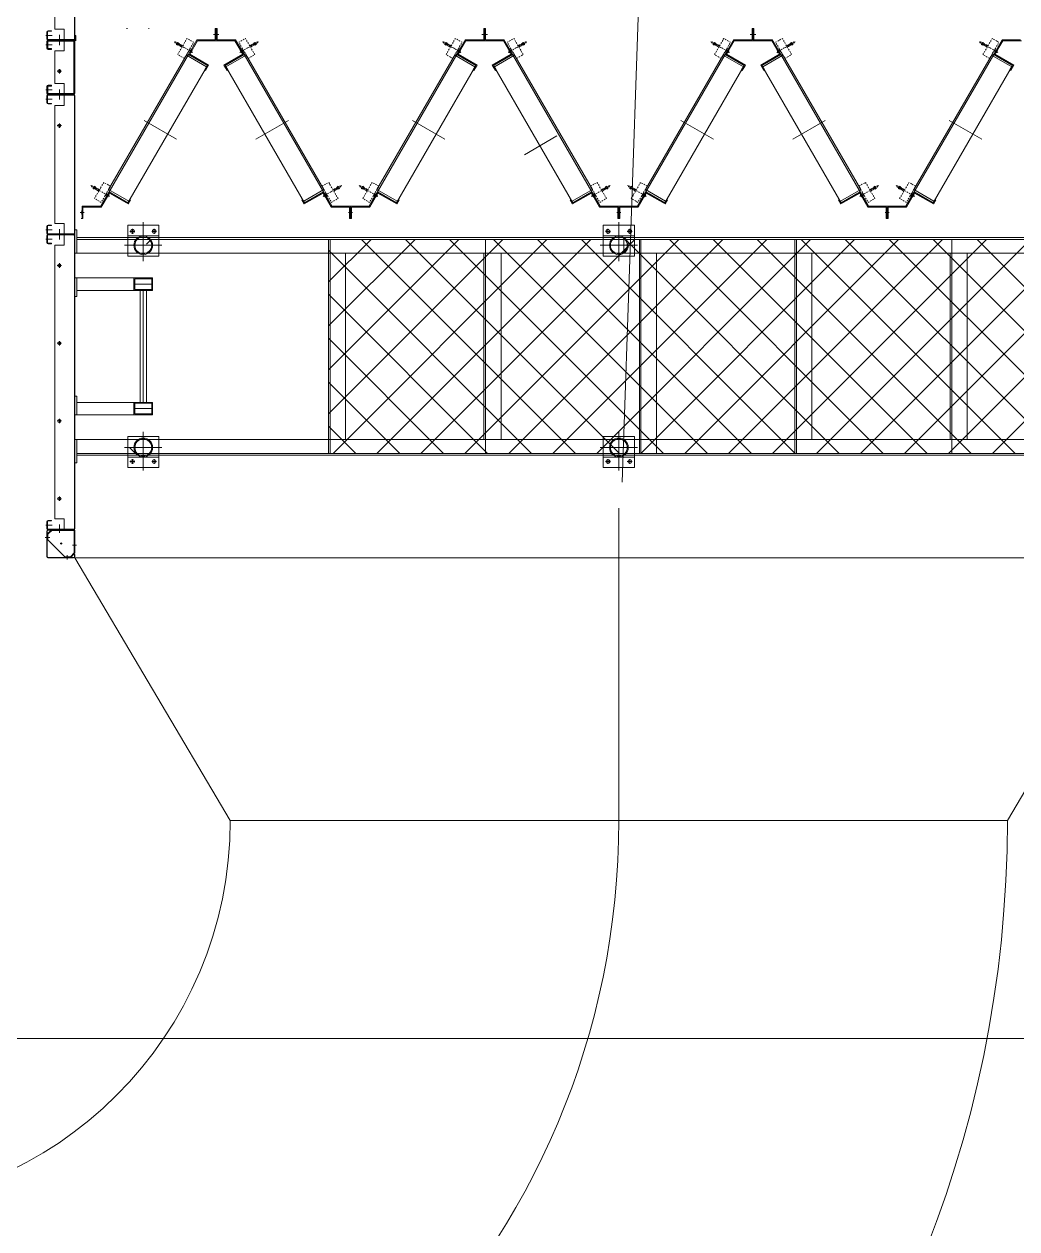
# Model space of a CAD drawing. Header units: millimetres. Extents: x -131970 to 468030, y -148196 to 152489.
# Drawn here: x 59915 to 63109, y 133538 to 137413 of the extents above; entities that cross this region are included whole.
import ezdxf
from ezdxf.xclip import XClip

# ---------------------------------------------------------------- set-up
doc = ezdxf.new("R2010")
doc.units = ezdxf.units.MM
doc.header["$LTSCALE"] = 500
doc.header["$XCLIPFRAME"] = 2
for name, pattern in [('BUILDING PLAN$1$CENTER', [2, 1.25, -0.25, 0.25, -0.25]), ('TOP VIEW OF ASU$0$CENTER', [7, 4, -1, 1, -1]), ('TOP VIEW OF ASU$0$DGN Style 4', [1.6, 0.8, -0.4, 0, -0.4])]:
    doc.linetypes.add(name, pattern=pattern)
doc.layers.get('0').update_dxf_attribs({"linetype": 'CONTINUOUS'})
for name, color, linetype, lineweight in [('0 DIMENSION', 1, 'CONTINUOUS', 13), ('0 E DUCT', 11, 'CONTINUOUS', 18), ('TOP VIEW OF ASU$0$0 ASU PANEL', 152, 'CONTINUOUS', 18), ('TOP VIEW OF ASU$0$0 CENTER', 1, 'TOP VIEW OF ASU$0$CENTER', 15), ('TOP VIEW OF ASU$0$0 DIMENSION', 1, 'CONTINUOUS', 13), ('TOP VIEW OF ASU$0$bagfilter', 183, 'CONTINUOUS', 0)]:
    doc.layers.add(name, color=color, linetype=linetype, lineweight=lineweight)
doc.layers.add('BUILDING PLAN$0$CL', color=1, linetype='BUILDING PLAN$1$CENTER')

# ---------------------------------------------------------------- blocks, each defined once
blk = doc.blocks.new('BUILDING PLAN')
at = {"layer": 'BUILDING PLAN$0$CL', "lineweight": 9, "ltscale": 200}
blk.add_line((-32217.7, -11349.5), (-29335.9, -11349.5), dxfattribs=at)
blk = doc.blocks.new('*U257')
at = {"layer": 'TOP VIEW OF ASU$0$bagfilter', "linetype": 'TOP VIEW OF ASU$0$DGN Style 4'}
for p, q in [((-2169.93591, -3042.861584), (1311.480822, 2976.829684)), ((193.007433, 2041.605083), (243.071553, 2128.170572)), ((193.007433, 2041.605083), (1058.662326, 1540.963888)), ((1108.726446, 1627.529377), (243.071553, 2128.170572)), ((866.779607, 2807.131737), (366.138412, 1941.476844)), ((866.779607, 2807.131737), (1386.172542, 2506.74702)), ((1386.172542, 2506.74702), (885.531348, 1641.092127)), ((1058.662326, 1540.963888), (1108.726446, 1627.529377)), ((-798.899086, -272.724509), (-2150.630312, -2609.99272)), ((-2150.630312, -2609.99272), (-1804.368355, -2810.249198)), ((-1959.238798, -1879.571402), (-1780.185787, -1569.9722)), ((-1894.294324, -1966.056793), (-1374.066292, -2266.924478)), ((-452.637129, -472.980987), (-1804.368355, -2810.249198)), ((-1786.107819, -1979.699641), (-1607.054809, -1670.100439)), ((-1780.185787, -1569.9722), (-1087.661873, -1970.485156)), ((-1644.651536, -1648.35682), (-836.495813, -250.980889)), ((-1439.845862, -2179.956119), (-1260.792851, -1870.356917)), ((-1266.714883, -2280.084358), (-1087.661873, -1970.485156)), ((-1223.196124, -1892.100536), (-415.040402, -494.724606))]:
    blk.add_line(p, q, dxfattribs=at)
at = {"layer": 'TOP VIEW OF ASU$0$bagfilter', "linetype": 'TOP VIEW OF ASU$0$DGN Style 4', "extrusion": (0, 0, -1)}
for centre, radius, start, end in [((1824.172499, -1845.77314), 139.230843, 254.133755, 345.951106), ((1387.1629, -1689.374708), 493.402083, 276.129436, 323.955424), ((1304.779563, -2146.157856), 139.230843, 254.133755, 345.951106)]:
    blk.add_arc(centre, radius, start, end, dxfattribs=at)
at = {"layer": 'TOP VIEW OF ASU$0$bagfilter', "linetype": 'TOP VIEW OF ASU$0$DGN Style 4'}
blk.add_3dface([(-3222.732778, 1129.070983), (1971.196515, -1874.7763), (3222.799503, 289.360933), (-1971.129791, 3293.208215)], dxfattribs=at)
blk = doc.blocks.new('TOP VIEW OF ASU$0$A$C67D1724F')
at = {"layer": 'TOP VIEW OF ASU$0$0 ASU PANEL'}
for p, q in [((-946, 0), (-4, 0)), ((-950, -4), (-950, -86)), ((-948.4, -4), (-948.4, -86.500243)), ((-946, -1.6), (-4, -1.6)), ((-1.6, -86), (-1.6, -4)), ((0, -86), (0, -4)), ((-933.531787, -50), (-959.517217, -50)), ((-935, -73.609726), (-935, -93.830373)), ((-921.6, -86), (-921.6, -75)), ((-920, -75), (-921.6, -75)), ((-920, -86), (-920, -75)), ((-35, -65), (-915, -65)), ((-850, -57), (-850, -43)), ((-600, -57), (-600, -43)), ((-350, -57), (-350, -43)), ((-100, -57), (-100, -43)), ((-30, -86), (-30, -75)), ((-28.4, -75), (-30, -75)), ((-28.4, -86), (-28.4, -75)), ((-16.468213, -50), (9.517217, -50)), ((-15, -73.609726), (-15, -93.830373)), ((-946, -88.4), (-924, -88.4)), ((-946, -90), (-924, -90)), ((-4, -88.4), (-26, -88.4)), ((-4, -90), (-26, -90))]:
    blk.add_line(p, q, dxfattribs=at)
at = {"layer": 'TOP VIEW OF ASU$0$0 ASU PANEL', "ltscale": 0.01}
for p, q in [((-948.4, -35), (-915, -35)), ((-915, -35), (-915, -65)), ((-2, -35), (-35, -35)), ((-35, -35), (-35, -65))]:
    blk.add_line(p, q, dxfattribs=at)
at = {"layer": 'TOP VIEW OF ASU$0$0 ASU PANEL', "flags": 128}
for points in [[(-843, -50), (-857, -50)], [(-593, -50), (-607, -50)], [(-343, -50), (-357, -50)], [(-93, -50), (-107, -50)]]:
    blk.add_lwpolyline(points, dxfattribs=at)
at = {"layer": 'TOP VIEW OF ASU$0$0 ASU PANEL'}
for centre in [(-850, -50), (-600, -50), (-350, -50), (-100, -50)]:
    blk.add_circle(centre, 5, dxfattribs=at)
for centre, radius, start, end in [((-946, -4), 4, 90, 180), ((-4, -4), 4, 0, 90), ((-946, -4), 2.4, 90, 180), ((-4, -4), 2.4, 0, 90), ((-924, -86), 4, 270, 0), ((-924, -86), 2.4, 270, 0), ((-4, -86), 4, 270, 0), ((-4, -86), 2.4, 270, 0)]:
    blk.add_arc(centre, radius, start, end, dxfattribs=at)
at = {"layer": 'TOP VIEW OF ASU$0$0 ASU PANEL', "extrusion": (0, 0, -1)}
for centre, radius in [((946, -86), 4), ((26, -86), 4), ((26, -86), 2.4)]:
    blk.add_arc(centre, radius, 270, 0, dxfattribs=at)
blk.add_ellipse((-946, -86.500243), major_axis=(-2.4, 0), ratio=0.7915653965, start_param=4.7123889804, end_param=6.2831853072, dxfattribs=at)
blk = doc.blocks.new('TOP VIEW OF ASU$0$A$C224963CC')
at = {"layer": 'TOP VIEW OF ASU$0$0 ASU PANEL'}
for p, q in [((0, 4), (0, 86)), ((3, 3), (3, 87)), ((3, 87), (27, 87)), ((4, 90), (26, 90)), ((15, 73.609726), (15, 93.830373)), ((27, 87), (27, 75)), ((30, 86), (30, 75)), ((145, 86), (145, 75)), ((172, 87), (148, 87)), ((148, 87), (148, 75)), ((171, 90), (149, 90)), ((160, 73.609726), (160, 93.830373)), ((172, 3), (172, 87)), ((175, 4), (175, 86)), ((175, 4), (175, 86)), ((16.468213, 50), (-9.517217, 50)), ((30, 75), (27, 75)), ((35, 65), (140, 65)), ((75, 57), (75, 43)), ((75, 57), (75, 43)), ((145, 75), (148, 75)), ((158.531787, 50), (184.517217, 50)), ((172, 3), (3, 3)), ((171, 0), (4, 0))]:
    blk.add_line(p, q, dxfattribs=at)
at = {"layer": 'TOP VIEW OF ASU$0$0 ASU PANEL', "ltscale": 0.01}
for p, q in [((35, 35), (35, 65)), ((140, 35), (140, 65)), ((1.6, 35), (35, 35)), ((173.4, 35), (140, 35))]:
    blk.add_line(p, q, dxfattribs=at)
at = {"layer": 'TOP VIEW OF ASU$0$0 ASU PANEL', "flags": 128}
for points in [[(68, 50), (82, 50)], [(82, 50), (68, 50)]]:
    blk.add_lwpolyline(points, dxfattribs=at)
at = {"layer": 'TOP VIEW OF ASU$0$0 ASU PANEL'}
blk.add_circle((75, 50), 5, dxfattribs=at)
blk.add_circle((75, 50), 5, dxfattribs=at)
at = {"layer": 'TOP VIEW OF ASU$0$0 ASU PANEL', "extrusion": (0, 0, -1)}
for centre, start, end in [((-4, 86), 0, 90), ((-171, 86), 90, 180)]:
    blk.add_arc(centre, 4, start, end, dxfattribs=at)
at = {"layer": 'TOP VIEW OF ASU$0$0 ASU PANEL'}
for centre, start, end in [((26, 86), 0, 90), ((149, 86), 90, 180), ((4, 4), 180, 270), ((171, 4), 270, 0)]:
    blk.add_arc(centre, 4, start, end, dxfattribs=at)
blk = doc.blocks.new('TOP VIEW OF ASU$0$FLASHING 2 CS_11')
at = {"lineweight": 0}
for p, q in [((-2, -21), (-2, 61)), ((-1, -21), (-1, 61)), ((2, 65), (84, 65)), ((2, 64), (84, 64)), ((63, 55.743472), (63, 69.643645)), ((87, 61), (87, 55)), ((88, 55), (87, 55)), ((88, 61), (88, 55)), ((6.672883, 0), (-6.72729, 0)), ((8, -24), (2, -24)), ((8, -25), (2, -25)), ((8, -24), (8, -25))]:
    blk.add_line(p, q, dxfattribs=at)
at = {"lineweight": 0, "extrusion": (0, 0, -1)}
for centre, radius, start, end in [((-2, 61), 4, 0, 90), ((-2, 61), 3, 0, 90), ((-84, 61), 4, 90, 180), ((-84, 61), 3, 90, 180), ((-2, -21), 4, 270, 360), ((-2, -21), 3, 270, 360)]:
    blk.add_arc(centre, radius, start, end, dxfattribs=at)
blk = doc.blocks.new('TOP VIEW OF ASU$0$A$C496A3A5B')
at = {"layer": 'TOP VIEW OF ASU$0$0 ASU PANEL', "lineweight": 0, "extrusion": (0, 0, -1)}
for p, q in [((25, 81.743472), (25, 95.643645)), ((32, 87), (87, 32)), ((-3.653125, 50), (7.199471, 50)), ((47.301701, 44), (40.698299, 44)), ((44, 40.698299), (44, 47.301701)), ((50, -4.968243), (50, 8.029321)), ((82.327117, 25), (95.72729, 25))]:
    blk.add_line(p, q, dxfattribs=at)
at = {"layer": 'TOP VIEW OF ASU$0$0 ASU PANEL', "lineweight": 0, "flags": 128}
blk.add_lwpolyline([(87, 32), (89, 32), (89, 15.010821, -0.215533), (87.642512, 12.007967), (75.130215, 0.997146, -0.182397), (72.487703, 0), (4, 0, -0.414214), (0, 4), (0, 72.487703, -0.182397), (0.997146, 75.130215), (12.007967, 87.642512, -0.215533), (15.010821, 89), (32, 89), (32, 87), (15, 87), (15.010821, 87, 0.215533), (13.509394, 86.321256), (2.498573, 73.808959, 0.182397), (2, 72.487703), (2, 72.5), (2, 4, 0.414214), (4, 2), (72.5, 2), (72.487703, 2, 0.182397), (73.808959, 2.498573), (86.321256, 13.509394, 0.215533), (87, 15.010821), (87, 15), (87, 32)], format="xyb", dxfattribs=at)
at = {"layer": 'TOP VIEW OF ASU$0$0 ASU PANEL', "lineweight": 0, "extrusion": (0, 0, -1)}
blk.add_blockref('TOP VIEW OF ASU$0$FLASHING 2 CS_11', (-88, 25), dxfattribs=at)
blk = doc.blocks.new('A$C422a65fa')
at = {"layer": 'TOP VIEW OF ASU$0$0 ASU PANEL'}
for p, q in [((-1800, -4516.468213), (-1800, -4490.482783)), ((-1823.609726, -4515), (-1843.830373, -4515)), ((-1840, -4504), (-1840, -4526)), ((-1838.4, -4504), (-1838.4, -4526)), ((-1754, -4501.6), (-1836.500243, -4501.6)), ((-1754, -4500), (-1836, -4500)), ((-1836, -4528.4), (-1825, -4528.4)), ((-1836, -4530), (-1825, -4530)), ((-1825, -4530), (-1825, -4528.4)), ((-1751.6, -4946), (-1751.6, -4504)), ((-1750, -4946), (-1750, -4504)), ((-1815, -4535), (-1815, -4915)), ((-1807, -4600), (-1793, -4600)), ((-1807, -4600), (-1793, -4600)), ((-1836, -4920), (-1825, -4920)), ((-1825, -4920), (-1825, -4921.6)), ((-1823.609726, -4935), (-1843.830373, -4935)), ((-1840, -4946), (-1840, -4924)), ((-1838.4, -4946), (-1838.4, -4924)), ((-1754, -4948.4), (-1836.500243, -4948.4)), ((-1836, -4921.6), (-1825, -4921.6)), ((-1754, -4950), (-1836, -4950)), ((-1800, -4933.531787), (-1800, -4959.517217))]:
    blk.add_line(p, q, dxfattribs=at)
at = {"layer": 'TOP VIEW OF ASU$0$0 ASU PANEL', "ltscale": 0.01}
for p, q in [((-1785, -4501.6), (-1785, -4535)), ((-1785, -4535), (-1815, -4535)), ((-1785, -4915), (-1815, -4915)), ((-1785, -4948.4), (-1785, -4915))]:
    blk.add_line(p, q, dxfattribs=at)
at = {"layer": 'TOP VIEW OF ASU$0$0 ASU PANEL', "flags": 128}
for points in [[(-1800, -4593), (-1800, -4607)], [(-1800, -4607), (-1800, -4593)]]:
    blk.add_lwpolyline(points, dxfattribs=at)
at = {"layer": 'TOP VIEW OF ASU$0$0 ASU PANEL'}
blk.add_circle((-1800, -4600), 5, dxfattribs=at)
blk.add_circle((-1800, -4600), 5, dxfattribs=at)
at = {"layer": 'TOP VIEW OF ASU$0$0 ASU PANEL', "extrusion": (0, 0, -1)}
for centre, start, end in [((1836, -4504), 0, 90), ((1836, -4946), 270, 0)]:
    blk.add_arc(centre, 4, start, end, dxfattribs=at)
at = {"layer": 'TOP VIEW OF ASU$0$0 ASU PANEL'}
for centre, radius, start, end in [((-1836, -4526), 4, 180, 270), ((-1836, -4526), 2.4, 180, 270), ((-1754, -4504), 4, 0, 90), ((-1754, -4504), 2.4, 0, 90), ((-1836, -4924), 4, 90, 180), ((-1836, -4924), 2.4, 90, 180), ((-1754, -4946), 4, 270, 0), ((-1754, -4946), 2.4, 270, 0)]:
    blk.add_arc(centre, radius, start, end, dxfattribs=at)
at = {"layer": 'TOP VIEW OF ASU$0$0 ASU PANEL', "extrusion": (0, 0, -1)}
blk.add_ellipse((-1836.500243, -4504), major_axis=(0, 2.4), ratio=0.7915653965, start_param=-1.5707963268, end_param=0, dxfattribs=at)
at = {"layer": 'TOP VIEW OF ASU$0$0 ASU PANEL'}
blk.add_ellipse((-1836.500243, -4946), major_axis=(0, -2.4), ratio=0.7915653965, start_param=-1.5707963268, end_param=0, dxfattribs=at)
at = {"layer": 'TOP VIEW OF ASU$0$0 CENTER'}
blk.add_line((200, -250), (0, -6050), dxfattribs=at)
at = {"layer": 'TOP VIEW OF ASU$0$0 DIMENSION', "color": 250, "linetype": 'Continuous'}
for p, q in [((-1580.670721, -4287.200001), (-1583.670721, -4287.200001)), ((-1510.670721, -4287.200001), (-1513.670721, -4287.200001)), ((-1298.202433, -4324.200001), (-1298.202433, -4287.200001)), ((-1298.202433, -4287.200001), (-1295.202433, -4287.200001)), ((-1292.202433, -4287.200001), (-1295.202433, -4287.200001)), ((-1295.202433, -4287.200001), (-1295.202433, -4327.200001)), ((-1295.202433, -4287.200001), (-1295.202433, -4327.200001)), ((-1292.202433, -4324.200001), (-1292.202433, -4287.200001)), ((-434.734144, -4324.200001), (-434.734144, -4287.200001)), ((-434.734144, -4287.200001), (-431.734144, -4287.200001)), ((-428.734144, -4287.200001), (-431.734144, -4287.200001)), ((-431.734144, -4287.200001), (-431.734144, -4327.200001)), ((-431.734144, -4287.200001), (-431.734144, -4327.200001)), ((-428.734144, -4324.200001), (-428.734144, -4287.200001)), ((428.734144, -4324.200001), (428.734144, -4287.200001)), ((428.734144, -4287.200001), (431.734144, -4287.200001)), ((434.734144, -4287.200001), (431.734144, -4287.200001)), ((431.734144, -4287.200001), (431.734144, -4327.200001)), ((431.734144, -4287.200001), (431.734144, -4327.200001)), ((434.734144, -4324.200001), (434.734144, -4287.200001)), ((-1750, -4330.200001), (-1750, -4310.200001)), ((-1747, -4310.200001), (-1750, -4310.200001)), ((-1750, -4330.200001), (-1750, -4310.200001)), ((-1747, -4310.200001), (-1750, -4310.200001)), ((-1747, -4327.200001), (-1747, -4310.200001)), ((-1747, -4327.200001), (-1747, -4310.200001)), ((-1384.486864, -4371.377305), (-1357.202433, -4324.200001)), ((-1355.420233, -4327.110717), (-1380.387981, -4370.282261)), ((-1357.202433, -4324.200001), (-1298.202433, -4324.200001)), ((-1295.202433, -4327.200001), (-1355.57501, -4327.200001)), ((-1291.945643, -4307.200001), (-1303.945643, -4307.200001)), ((-1298.459223, -4307.200001), (-1286.459223, -4307.200001)), ((-1298.202433, -4303.200001), (-1295.202433, -4303.200001)), ((-1298.202433, -4311.200001), (-1295.202433, -4311.200001)), ((-1292.202433, -4303.200001), (-1295.202433, -4303.200001)), ((-1292.202433, -4311.200001), (-1295.202433, -4311.200001)), ((-1295.202433, -4327.200001), (-1234.829856, -4327.200001)), ((-1233.202433, -4324.200001), (-1292.202433, -4324.200001)), ((-1234.984633, -4327.110717), (-1210.016885, -4370.282261)), ((-1205.918001, -4371.377305), (-1233.202433, -4324.200001)), ((-521.018576, -4371.377305), (-493.734144, -4324.200001)), ((-491.951944, -4327.110717), (-516.919692, -4370.282261)), ((-493.734144, -4324.200001), (-434.734144, -4324.200001)), ((-431.734144, -4327.200001), (-492.106722, -4327.200001)), ((-428.477354, -4307.200001), (-440.477354, -4307.200001)), ((-434.990935, -4307.200001), (-422.990935, -4307.200001)), ((-434.734144, -4303.200001), (-431.734144, -4303.200001)), ((-434.734144, -4311.200001), (-431.734144, -4311.200001)), ((-428.734144, -4303.200001), (-431.734144, -4303.200001)), ((-428.734144, -4311.200001), (-431.734144, -4311.200001)), ((-431.734144, -4327.200001), (-371.361567, -4327.200001)), ((-369.734144, -4324.200001), (-428.734144, -4324.200001)), ((-371.516345, -4327.110717), (-346.548596, -4370.282261)), ((-342.449713, -4371.377305), (-369.734144, -4324.200001)), ((342.449713, -4371.377305), (369.734144, -4324.200001)), ((371.516345, -4327.110717), (346.548596, -4370.282261)), ((369.734144, -4324.200001), (428.734144, -4324.200001)), ((431.734144, -4327.200001), (371.361567, -4327.200001)), ((434.990935, -4307.200001), (422.990935, -4307.200001)), ((428.477354, -4307.200001), (440.477354, -4307.200001)), ((428.734144, -4303.200001), (431.734144, -4303.200001)), ((428.734144, -4311.200001), (431.734144, -4311.200001)), ((434.734144, -4303.200001), (431.734144, -4303.200001)), ((434.734144, -4311.200001), (431.734144, -4311.200001)), ((431.734144, -4327.200001), (492.106722, -4327.200001)), ((493.734144, -4324.200001), (434.734144, -4324.200001)), ((491.951944, -4327.110717), (516.919692, -4370.282261)), ((521.018576, -4371.377305), (493.734144, -4324.200001)), ((1205.918001, -4371.377305), (1233.202433, -4324.200001)), ((1234.984633, -4327.110717), (1210.016885, -4370.282261)), ((1233.202433, -4324.200001), (1292.202433, -4324.200001)), ((1295.202433, -4327.200001), (1234.829856, -4327.200001)), ((-1388.815162, -4368.874128), (-1641.638966, -4806.029849)), ((-1639.813893, -4812.861333), (-1384.486884, -4371.377338)), ((-1326.394259, -4410.750499), (-1391.318348, -4373.202367)), ((-1323.891021, -4406.422243), (-1388.815162, -4368.874128)), ((-1323.89105, -4406.422227), (-1384.486864, -4371.377305)), ((-1380.387981, -4370.282261), (-1319.792162, -4405.327185)), ((-1210.016885, -4370.282261), (-1270.612704, -4405.327185)), ((-1266.513844, -4406.422243), (-1201.589703, -4368.874128)), ((-1266.513816, -4406.422227), (-1205.918001, -4371.377305)), ((-1264.010607, -4410.750499), (-1199.086518, -4373.202367)), ((-950.590973, -4812.861333), (-1205.917982, -4371.377338)), ((-1201.589703, -4368.874128), (-948.7659, -4806.029849)), ((-525.346874, -4368.874128), (-778.170677, -4806.029849)), ((-776.345604, -4812.861333), (-521.018595, -4371.377338)), ((-462.925971, -4410.750499), (-527.850059, -4373.202367)), ((-460.422733, -4406.422243), (-525.346874, -4368.874128)), ((-460.422762, -4406.422227), (-521.018576, -4371.377305)), ((-516.919692, -4370.282261), (-456.323873, -4405.327185)), ((-346.548596, -4370.282261), (-407.144415, -4405.327185)), ((-403.045556, -4406.422243), (-338.121415, -4368.874128)), ((-403.045527, -4406.422227), (-342.449713, -4371.377305)), ((-400.542318, -4410.750499), (-335.618229, -4373.202367)), ((-87.122684, -4812.861333), (-342.449694, -4371.377338)), ((-338.121415, -4368.874128), (-85.297611, -4806.029849)), ((338.121415, -4368.874128), (85.297611, -4806.029849)), ((87.122684, -4812.861333), (342.449694, -4371.377338)), ((400.542318, -4410.750499), (335.618229, -4373.202367)), ((403.045556, -4406.422243), (338.121415, -4368.874128)), ((403.045527, -4406.422227), (342.449713, -4371.377305)), ((346.548596, -4370.282261), (407.144415, -4405.327185)), ((516.919692, -4370.282261), (456.323873, -4405.327185)), ((460.422733, -4406.422243), (525.346874, -4368.874128)), ((460.422762, -4406.422227), (521.018576, -4371.377305)), ((462.925971, -4410.750499), (527.850059, -4373.202367)), ((776.345604, -4812.861333), (521.018595, -4371.377338)), ((525.346874, -4368.874128), (778.170677, -4806.029849)), ((1201.589703, -4368.874128), (948.7659, -4806.029849)), ((950.590973, -4812.861333), (1205.917982, -4371.377338)), ((1264.010607, -4410.750499), (1199.086518, -4373.202367)), ((1266.513844, -4406.422243), (1201.589703, -4368.874128)), ((1266.513816, -4406.422227), (1205.918001, -4371.377305)), ((1210.016885, -4370.282261), (1270.612704, -4405.327185)), ((-1323.89105, -4406.422227), (-1579.21806, -4847.906222)), ((-1579.21806, -4847.906222), (-1323.89105, -4406.422227)), ((-1323.89105, -4406.422227), (-1579.21806, -4847.906222)), ((-1579.21806, -4847.906222), (-1323.89105, -4406.422227)), ((-1332.401951, -4421.13836), (-1323.89105, -4406.422227)), ((-1319.792162, -4405.327185), (-1329.804986, -4422.640283)), ((-1270.612704, -4405.327185), (-1260.59988, -4422.640283)), ((-1266.513816, -4406.422227), (-1011.186806, -4847.906222)), ((-1011.186806, -4847.906222), (-1266.513816, -4406.422227)), ((-1266.513816, -4406.422227), (-1011.186806, -4847.906222)), ((-1011.186806, -4847.906222), (-1266.513816, -4406.422227)), ((-1258.002915, -4421.13836), (-1266.513816, -4406.422227)), ((-460.422762, -4406.422227), (-715.749771, -4847.906222)), ((-715.749771, -4847.906222), (-460.422762, -4406.422227)), ((-460.422762, -4406.422227), (-715.749771, -4847.906222)), ((-715.749771, -4847.906222), (-460.422762, -4406.422227)), ((-468.933662, -4421.13836), (-460.422762, -4406.422227)), ((-456.323873, -4405.327185), (-466.336697, -4422.640283)), ((-407.144415, -4405.327185), (-397.131591, -4422.640283)), ((-403.045527, -4406.422227), (-147.718518, -4847.906222)), ((-147.718518, -4847.906222), (-403.045527, -4406.422227)), ((-403.045527, -4406.422227), (-147.718518, -4847.906222)), ((-147.718518, -4847.906222), (-403.045527, -4406.422227)), ((-394.534627, -4421.13836), (-403.045527, -4406.422227)), ((403.045527, -4406.422227), (147.718518, -4847.906222)), ((147.718518, -4847.906222), (403.045527, -4406.422227)), ((403.045527, -4406.422227), (147.718518, -4847.906222)), ((147.718518, -4847.906222), (403.045527, -4406.422227)), ((394.534627, -4421.13836), (403.045527, -4406.422227)), ((407.144415, -4405.327185), (397.131591, -4422.640283)), ((456.323873, -4405.327185), (466.336697, -4422.640283)), ((460.422762, -4406.422227), (715.749771, -4847.906222)), ((715.749771, -4847.906222), (460.422762, -4406.422227)), ((460.422762, -4406.422227), (715.749771, -4847.906222)), ((715.749771, -4847.906222), (460.422762, -4406.422227)), ((468.933662, -4421.13836), (460.422762, -4406.422227)), ((1266.513816, -4406.422227), (1011.186806, -4847.906222)), ((1011.186806, -4847.906222), (1266.513816, -4406.422227)), ((1266.513816, -4406.422227), (1011.186806, -4847.906222)), ((1011.186806, -4847.906222), (1266.513816, -4406.422227)), ((1258.002915, -4421.13836), (1266.513816, -4406.422227)), ((1270.612704, -4405.327185), (1260.59988, -4422.640283)), ((-1329.804986, -4422.640283), (-1332.401951, -4421.13836)), ((-1260.59988, -4422.640283), (-1258.002915, -4421.13836)), ((-466.336697, -4422.640283), (-468.933662, -4421.13836)), ((-397.131591, -4422.640283), (-394.534627, -4421.13836)), ((397.131591, -4422.640283), (394.534627, -4421.13836)), ((466.336697, -4422.640283), (468.933662, -4421.13836)), ((1260.59988, -4422.640283), (1258.002915, -4421.13836)), ((-1527.65833, -4583.1505), (-1422.959084, -4643.702079)), ((-1062.746536, -4583.1505), (-1167.445781, -4643.702079)), ((-664.190041, -4583.1505), (-559.490796, -4643.702079)), ((199.278247, -4583.1505), (303.977493, -4643.702079)), ((664.190041, -4583.1505), (559.490796, -4643.702079)), ((1062.746536, -4583.1505), (1167.445781, -4643.702079)), ((-199.278247, -4633.1505), (-303.977493, -4693.702079)), ((-1666.667141, -4859.293081), (-1639.81389, -4812.861327)), ((-1664.936571, -4862.293081), (-1638.718849, -4816.960216)), ((-1576.714853, -4843.577948), (-1641.638965, -4806.02985)), ((-1639.81389, -4812.861327), (-1579.21806, -4847.906222)), ((-1578.123019, -4852.00511), (-1638.718853, -4816.960213)), ((-1579.21806, -4847.906222), (-1573.210366, -4837.518365)), ((-1570.613402, -4839.020289), (-1578.123019, -4852.00511)), ((-1570.613402, -4839.020289), (-1573.210366, -4837.518365)), ((-1019.791464, -4839.020289), (-1017.194499, -4837.518365)), ((-1019.791464, -4839.020289), (-1012.281847, -4852.00511)), ((-1011.186806, -4847.906222), (-1017.194499, -4837.518365)), ((-1013.690013, -4843.577948), (-948.765901, -4806.02985)), ((-1012.281847, -4852.00511), (-951.686013, -4816.960213)), ((-950.590976, -4812.861327), (-1011.186806, -4847.906222)), ((-925.468295, -4862.293081), (-951.686017, -4816.960216)), ((-923.737725, -4859.293081), (-950.590976, -4812.861327)), ((-803.198852, -4859.293081), (-776.345601, -4812.861327)), ((-801.468282, -4862.293081), (-775.25056, -4816.960216)), ((-713.246565, -4843.577948), (-778.170677, -4806.02985)), ((-776.345601, -4812.861327), (-715.749771, -4847.906222)), ((-714.65473, -4852.00511), (-775.250565, -4816.960213)), ((-715.749771, -4847.906222), (-709.742078, -4837.518365)), ((-707.145113, -4839.020289), (-714.65473, -4852.00511)), ((-707.145113, -4839.020289), (-709.742078, -4837.518365)), ((-156.323175, -4839.020289), (-153.726211, -4837.518365)), ((-156.323175, -4839.020289), (-148.813559, -4852.00511)), ((-147.718518, -4847.906222), (-153.726211, -4837.518365)), ((-150.221724, -4843.577948), (-85.297612, -4806.02985)), ((-148.813559, -4852.00511), (-88.217724, -4816.960213)), ((-87.122688, -4812.861327), (-147.718518, -4847.906222)), ((-62.000006, -4862.293081), (-88.217729, -4816.960216)), ((-60.269436, -4859.293081), (-87.122688, -4812.861327)), ((60.269436, -4859.293081), (87.122688, -4812.861327)), ((62.000006, -4862.293081), (88.217729, -4816.960216)), ((150.221724, -4843.577948), (85.297612, -4806.02985)), ((87.122688, -4812.861327), (147.718518, -4847.906222)), ((148.813559, -4852.00511), (88.217724, -4816.960213)), ((147.718518, -4847.906222), (153.726211, -4837.518365)), ((156.323175, -4839.020289), (148.813559, -4852.00511)), ((156.323175, -4839.020289), (153.726211, -4837.518365)), ((707.145113, -4839.020289), (709.742078, -4837.518365)), ((707.145113, -4839.020289), (714.65473, -4852.00511)), ((715.749771, -4847.906222), (709.742078, -4837.518365)), ((713.246565, -4843.577948), (778.170677, -4806.02985)), ((714.65473, -4852.00511), (775.250565, -4816.960213)), ((776.345601, -4812.861327), (715.749771, -4847.906222)), ((801.468282, -4862.293081), (775.25056, -4816.960216)), ((803.198852, -4859.293081), (776.345601, -4812.861327)), ((923.737725, -4859.293081), (950.590976, -4812.861327)), ((925.468295, -4862.293081), (951.686017, -4816.960216)), ((1013.690013, -4843.577948), (948.765901, -4806.02985)), ((950.590976, -4812.861327), (1011.186806, -4847.906222)), ((1012.281847, -4852.00511), (951.686013, -4816.960213)), ((1011.186806, -4847.906222), (1017.194499, -4837.518365)), ((1019.791464, -4839.020289), (1012.281847, -4852.00511)), ((1019.791464, -4839.020289), (1017.194499, -4837.518365)), ((-1733.193367, -4879.293081), (-1721.193367, -4879.293081)), ((-1720.679787, -4879.293081), (-1732.679787, -4879.293081)), ((-1726.936577, -4875.293081), (-1729.936577, -4875.293081)), ((-1726.936577, -4899.293081), (-1726.936577, -4859.293081)), ((-1726.936577, -4859.293081), (-1666.667141, -4859.293081)), ((-1726.936577, -4899.293081), (-1726.936577, -4859.293081)), ((-1726.936577, -4875.293081), (-1723.936577, -4875.293081)), ((-1664.936571, -4862.293081), (-1723.936577, -4862.293081)), ((-1723.936577, -4862.293081), (-1723.936577, -4899.293081)), ((-925.468295, -4862.293081), (-866.468289, -4862.293081)), ((-863.468289, -4859.293081), (-923.737725, -4859.293081)), ((-869.725079, -4879.293081), (-857.725079, -4879.293081)), ((-857.211498, -4879.293081), (-869.211498, -4879.293081)), ((-866.468289, -4862.293081), (-866.468289, -4899.293081)), ((-863.468289, -4875.293081), (-866.468289, -4875.293081)), ((-863.468289, -4899.293081), (-863.468289, -4859.293081)), ((-863.468289, -4859.293081), (-803.198852, -4859.293081)), ((-863.468289, -4899.293081), (-863.468289, -4859.293081)), ((-863.468289, -4875.293081), (-860.468289, -4875.293081)), ((-801.468282, -4862.293081), (-860.468289, -4862.293081)), ((-860.468289, -4862.293081), (-860.468289, -4899.293081)), ((-62.000006, -4862.293081), (-3, -4862.293081)), ((0, -4859.293081), (-60.269436, -4859.293081)), ((-6.25679, -4879.293081), (5.74321, -4879.293081)), ((6.25679, -4879.293081), (-5.74321, -4879.293081)), ((-3, -4862.293081), (-3, -4899.293081)), ((0, -4875.293081), (-3, -4875.293081)), ((0, -4899.293081), (0, -4859.293081)), ((0, -4859.293081), (60.269436, -4859.293081)), ((0, -4899.293081), (0, -4859.293081)), ((0, -4875.293081), (3, -4875.293081)), ((62.000006, -4862.293081), (3, -4862.293081)), ((3, -4862.293081), (3, -4899.293081)), ((801.468282, -4862.293081), (860.468289, -4862.293081)), ((863.468289, -4859.293081), (803.198852, -4859.293081)), ((857.211498, -4879.293081), (869.211498, -4879.293081)), ((869.725079, -4879.293081), (857.725079, -4879.293081)), ((860.468289, -4862.293081), (860.468289, -4899.293081)), ((863.468289, -4875.293081), (860.468289, -4875.293081)), ((863.468289, -4899.293081), (863.468289, -4859.293081)), ((863.468289, -4859.293081), (923.737725, -4859.293081)), ((863.468289, -4899.293081), (863.468289, -4859.293081)), ((863.468289, -4875.293081), (866.468289, -4875.293081)), ((925.468295, -4862.293081), (866.468289, -4862.293081)), ((866.468289, -4862.293081), (866.468289, -4899.293081)), ((-1726.936577, -4883.293081), (-1729.936577, -4883.293081)), ((-1729.936577, -4899.293081), (-1726.936577, -4899.293081)), ((-1726.936577, -4883.293081), (-1723.936577, -4883.293081)), ((-1723.936577, -4899.293081), (-1726.936577, -4899.293081)), ((-1579.98248, -4920.200001), (-1579.98248, -4960.200001)), ((-1579.98248, -4920.200001), (-1579.98248, -4960.200001)), ((-1579.98248, -4920.200001), (-1479.98248, -4920.200001)), ((-1579.98248, -4960.200001), (-1579.98248, -4920.200001)), ((-1579.98248, -4920.200001), (-1479.98248, -4920.200001)), ((-1579.98248, -4960.200001), (-1579.98248, -4920.200001)), ((-1579.98248, -4920.200001), (-1579.98248, -5020.200001)), ((-1479.98248, -4920.200001), (-1579.98248, -4920.200001)), ((-1529.98248, -4910.531276), (-1529.98248, -5035.67578)), ((-1529.98248, -4910.531276), (-1529.98248, -5035.67578)), ((-1479.98248, -4920.200001), (-1479.98248, -4960.200001)), ((-1479.98248, -4920.200001), (-1479.98248, -4960.200001)), ((-1479.98248, -4960.200001), (-1479.98248, -4920.200001)), ((-1479.98248, -4960.200001), (-1479.98248, -4920.200001)), ((-1479.98248, -4920.200001), (-1479.98248, -5020.200001)), ((-863.468289, -4883.293081), (-866.468289, -4883.293081)), ((-866.468289, -4899.293081), (-863.468289, -4899.293081)), ((-863.468289, -4883.293081), (-860.468289, -4883.293081)), ((-860.468289, -4899.293081), (-863.468289, -4899.293081)), ((-50, -4920.200001), (-50, -4960.200001)), ((-50, -4920.200001), (50, -4920.200001)), ((-50, -4960.200001), (-50, -4920.200001)), ((-50, -4920.200001), (-50, -5020.200001)), ((50, -4920.200001), (-50, -4920.200001)), ((0, -4883.293081), (-3, -4883.293081)), ((-3, -4899.293081), (0, -4899.293081)), ((0, -4883.293081), (3, -4883.293081)), ((3, -4899.293081), (0, -4899.293081)), ((0, -4910.531276), (0, -5035.67578)), ((50, -4920.200001), (50, -4960.200001)), ((50, -4960.200001), (50, -4920.200001)), ((50, -4920.200001), (50, -5020.200001)), ((863.468289, -4883.293081), (860.468289, -4883.293081)), ((860.468289, -4899.293081), (863.468289, -4899.293081)), ((863.468289, -4883.293081), (866.468289, -4883.293081)), ((866.468289, -4899.293081), (863.468289, -4899.293081)), ((-1743.98248, -4935.200001), (-1749.98248, -4935.200001)), ((-1749.98248, -4935.200001), (-1749.98248, -5010.200001)), ((-1743.98248, -5010.200001), (-1743.98248, -4935.200001)), ((-1743.98248, -4960.200001), (-1743.98248, -5010.200001)), ((-1743.98248, -5010.200001), (-1743.98248, -4960.200001)), ((-1743.98248, -4960.200001), (1730.01752, -4960.200001)), ((-1579.98248, -4954.200001), (-1479.98248, -4954.200001)), ((-1579.98248, -4954.200001), (-1479.98248, -4954.200001)), ((-1579.98248, -4960.200001), (-1479.98248, -4960.200001)), ((-1579.98248, -4960.200001), (-1479.98248, -4960.200001)), ((-1557.18248, -4940.200001), (-1572.78248, -4940.200001)), ((-1557.18248, -4940.200001), (-1572.78248, -4940.200001)), ((-1557.18248, -4940.200001), (-1572.78248, -4940.200001)), ((-1564.98248, -4932.400001), (-1564.98248, -4948.000001)), ((-1564.98248, -4932.400001), (-1564.98248, -4948.000001)), ((-1564.98248, -4932.400001), (-1564.98248, -4948.000001)), ((-1502.78248, -4940.200001), (-1487.18248, -4940.200001)), ((-1502.78248, -4940.200001), (-1487.18248, -4940.200001)), ((-1502.78248, -4940.200001), (-1487.18248, -4940.200001)), ((-1494.98248, -4932.400001), (-1494.98248, -4948.000001)), ((-1494.98248, -4932.400001), (-1494.98248, -4948.000001)), ((-1494.98248, -4932.400001), (-1494.98248, -4948.000001)), ((-50, -4954.200001), (50, -4954.200001)), ((-50, -4960.200001), (50, -4960.200001)), ((-27.2, -4940.200001), (-42.8, -4940.200001)), ((-27.2, -4940.200001), (-42.8, -4940.200001)), ((-35, -4932.400001), (-35, -4948.000001)), ((-35, -4932.400001), (-35, -4948.000001)), ((27.2, -4940.200001), (42.8, -4940.200001)), ((27.2, -4940.200001), (42.8, -4940.200001)), ((35, -4932.400001), (35, -4948.000001)), ((35, -4932.400001), (35, -4948.000001)), ((1724.01752, -4966.200001), (-1743.98248, -4966.200001)), ((-1469.923215, -4985.050001), (-1590.041745, -4985.050001)), ((1724.01752, -4966.200001), (-1519.98248, -4966.200001)), ((-1504.33678, -4966.200001), (-1519.98248, -4981.845701)), ((-933.98248, -5010.200001), (-933.98248, -4966.200001)), ((-372.96593, -4966.200001), (-933.98248, -5527.216551)), ((-514.387286, -4966.200001), (-933.98248, -5385.795195)), ((-655.808643, -4966.200001), (-933.98248, -5244.373838)), ((-797.229999, -4966.200001), (-933.98248, -5102.952482)), ((-928.98248, -5654.200001), (-928.98248, -4966.200001)), ((-231.544574, -4966.200001), (-919.544574, -5654.200001)), ((-827.425009, -4966.200001), (-139.425009, -5654.200001)), ((-90.123218, -4966.200001), (-778.123218, -5654.200001)), ((-686.003653, -4966.200001), (1.996347, -5654.200001)), ((51.298139, -4966.200001), (-636.701861, -5654.200001)), ((-544.582297, -4966.200001), (143.417703, -5654.200001)), ((192.719495, -4966.200001), (-495.280505, -5654.200001)), ((-428.98248, -5654.200001), (-428.98248, -4966.200001)), ((-403.160941, -4966.200001), (284.839059, -5654.200001)), ((334.140851, -4966.200001), (-353.859149, -5654.200001)), ((-261.739585, -4966.200001), (426.260415, -5654.200001)), ((475.562207, -4966.200001), (-212.437793, -5654.200001)), ((-120.318228, -4966.200001), (567.681772, -5654.200001)), ((616.983563, -4966.200001), (-71.016437, -5654.200001)), ((60.059265, -4985.050001), (-60.059265, -4985.050001)), ((16.01752, -5010.200001), (16.01752, -4966.200001)), ((21.103128, -4966.200001), (709.103128, -5654.200001)), ((66.01752, -5010.200001), (66.01752, -4966.200001)), ((758.40492, -4966.200001), (70.40492, -5654.200001)), ((71.01752, -5654.200001), (71.01752, -4966.200001)), ((162.524484, -4966.200001), (850.524484, -5654.200001)), ((899.826276, -4966.200001), (211.826276, -5654.200001)), ((303.94584, -4966.200001), (991.94584, -5654.200001)), ((1041.247632, -4966.200001), (353.247632, -5654.200001)), ((445.367197, -4966.200001), (1133.367197, -5654.200001)), ((1182.668988, -4966.200001), (494.668988, -5654.200001)), ((566.01752, -5010.200001), (566.01752, -4966.200001)), ((571.01752, -5654.200001), (571.01752, -4966.200001)), ((586.788553, -4966.200001), (1274.788553, -5654.200001)), ((1324.090345, -4966.200001), (636.090345, -5654.200001)), ((728.209909, -4966.200001), (1416.209909, -5654.200001)), ((1465.511701, -4966.200001), (777.511701, -5654.200001)), ((869.631265, -4966.200001), (1557.631265, -5654.200001)), ((1606.933057, -4966.200001), (918.933057, -5654.200001)), ((1011.052622, -4966.200001), (1699.052622, -5654.200001)), ((1748.354413, -4966.200001), (1060.354413, -5654.200001)), ((1071.01752, -5654.200001), (1071.01752, -4966.200001)), ((1152.473978, -4966.200001), (1730.01752, -5543.743543)), ((-1749.98248, -5010.200001), (-1743.98248, -5010.200001)), ((1680.01752, -5010.200001), (-1743.98248, -5010.200001)), ((-1479.98248, -5020.200001), (-1579.98248, -5020.200001)), ((-933.98248, -5001.063887), (-280.846366, -5654.200001)), ((-933.98248, -5610.200001), (-933.98248, -5010.200001)), ((-878.98248, -5610.200001), (-878.98248, -5010.200001)), ((-433.98248, -5610.200001), (-433.98248, -5010.200001)), ((-378.98248, -5610.200001), (-378.98248, -5010.200001)), ((50, -5020.200001), (-50, -5020.200001)), ((66.01752, -5610.200001), (66.01752, -5010.200001)), ((121.01752, -5610.200001), (121.01752, -5010.200001)), ((566.01752, -5610.200001), (566.01752, -5010.200001)), ((621.01752, -5610.200001), (621.01752, -5010.200001)), ((1066.01752, -5610.200001), (1066.01752, -5010.200001)), ((1121.01752, -5610.200001), (1121.01752, -5010.200001)), ((-1749.98248, -5090.200001), (-1749.98248, -5130.200001)), ((-1743.98248, -5090.200001), (-1749.98248, -5090.200001)), ((-1749.98248, -5090.200001), (-1749.98248, -5150.200001)), ((-1559.98248, -5090.200001), (-1743.98248, -5090.200001)), ((-1743.98248, -5150.200001), (-1743.98248, -5090.200001)), ((-1559.98248, -5130.200001), (-1559.98248, -5090.200001)), ((-1559.98248, -5090.200001), (-1499.98248, -5090.200001)), ((-1559.98248, -5110.200001), (-1499.98248, -5110.200001)), ((-1556.98248, -5127.200001), (-1556.98248, -5093.200001)), ((-1556.98248, -5093.200001), (-1502.98248, -5093.200001)), ((-1502.98248, -5093.200001), (-1502.98248, -5127.200001)), ((-1499.98248, -5090.200001), (-1499.98248, -5130.200001)), ((-1749.98248, -5150.200001), (-1743.98248, -5150.200001)), ((-1559.98248, -5130.200001), (-1743.98248, -5130.200001)), ((-1559.98248, -5130.200001), (-1499.98248, -5130.200001)), ((-1499.98248, -5130.200001), (-1559.98248, -5130.200001)), ((-1502.98248, -5127.200001), (-1556.98248, -5127.200001)), ((-1539.98248, -5130.200001), (-1539.98248, -5240.200001)), ((-1539.98248, -5240.200001), (-1539.98248, -5130.200001)), ((-1529.98248, -5130.200001), (-1529.98248, -5240.200001)), ((-1529.98248, -5240.200001), (-1529.98248, -5130.200001)), ((-1519.98248, -5130.200001), (-1519.98248, -5240.200001)), ((-1519.98248, -5240.200001), (-1519.98248, -5130.200001)), ((-933.98248, -5142.485243), (-422.267722, -5654.200001)), ((1730.01752, -5125.958251), (1201.77577, -5654.200001)), ((-1539.98248, -5240.200001), (-1539.98248, -5490.200001)), ((-1539.98248, -5490.200001), (-1539.98248, -5240.200001)), ((-1529.98248, -5240.200001), (-1529.98248, -5490.200001)), ((-1529.98248, -5490.200001), (-1529.98248, -5240.200001)), ((-1519.98248, -5240.200001), (-1519.98248, -5490.200001)), ((-1519.98248, -5490.200001), (-1519.98248, -5240.200001)), ((-933.98248, -5283.906599), (-563.689078, -5654.200001)), ((-933.98248, -5425.327955), (-705.110434, -5654.200001)), ((-1749.98248, -5530.200001), (-1749.98248, -5470.200001)), ((-1749.98248, -5470.200001), (-1743.98248, -5470.200001)), ((-1749.98248, -5530.200001), (-1749.98248, -5490.200001)), ((-1743.98248, -5470.200001), (-1743.98248, -5530.200001)), ((-1559.98248, -5490.200001), (-1743.98248, -5490.200001)), ((-1499.98248, -5490.200001), (-1559.98248, -5490.200001)), ((-1559.98248, -5490.200001), (-1559.98248, -5530.200001)), ((-1502.98248, -5493.200001), (-1556.98248, -5493.200001)), ((-1556.98248, -5493.200001), (-1556.98248, -5527.200001)), ((-1502.98248, -5527.200001), (-1502.98248, -5493.200001)), ((-1499.98248, -5530.200001), (-1499.98248, -5490.200001)), ((-1743.98248, -5530.200001), (-1749.98248, -5530.200001)), ((-1559.98248, -5530.200001), (-1743.98248, -5530.200001)), ((-1559.98248, -5510.200001), (-1499.98248, -5510.200001)), ((-1559.98248, -5530.200001), (-1499.98248, -5530.200001)), ((-1556.98248, -5527.200001), (-1502.98248, -5527.200001)), ((-933.98248, -5566.749312), (-846.531791, -5654.200001)), ((-1743.98248, -5610.200001), (-1749.98248, -5610.200001)), ((-1749.98248, -5610.200001), (-1749.98248, -5685.200001)), ((-1743.98248, -5660.200001), (-1743.98248, -5610.200001)), ((-1743.98248, -5610.200001), (1680.01752, -5610.200001)), ((-1743.98248, -5610.200001), (-1743.98248, -5660.200001)), ((-1743.98248, -5610.200001), (-1743.98248, -5660.200001)), ((-1743.98248, -5660.200001), (-1743.98248, -5610.200001)), ((-1743.98248, -5685.200001), (-1743.98248, -5610.200001)), ((-1579.98248, -5700.200001), (-1579.98248, -5600.200001)), ((-1479.98248, -5600.200001), (-1579.98248, -5600.200001)), ((-1529.98248, -5709.868726), (-1529.98248, -5584.724222)), ((-1479.98248, -5700.200001), (-1479.98248, -5600.200001)), ((-933.98248, -5610.200001), (-933.98248, -5654.200001)), ((-50, -5700.200001), (-50, -5600.200001)), ((50, -5600.200001), (-50, -5600.200001)), ((0, -5709.868726), (0, -5584.724222)), ((50, -5700.200001), (50, -5600.200001)), ((66.01752, -5610.200001), (66.01752, -5654.200001)), ((121, -5610.200001), (121, -5654.200001)), ((566.01752, -5610.200001), (566.01752, -5654.200001)), ((-1743.98248, -5654.200001), (1724.01752, -5654.200001)), ((-1469.923215, -5635.350001), (-1590.041745, -5635.350001)), ((-1574.01752, -5635.486388), (-1555.303907, -5654.200001)), ((-1519.98248, -5654.200001), (1724.01752, -5654.200001)), ((60.059265, -5635.350001), (-60.059265, -5635.350001)), ((-1749.98248, -5685.200001), (-1743.98248, -5685.200001)), ((-1743.98248, -5660.200001), (1730.01752, -5660.200001)), ((-1579.98248, -5700.200001), (-1579.98248, -5660.200001)), ((-1579.98248, -5660.200001), (-1479.98248, -5660.200001)), ((-1579.98248, -5660.200001), (-1579.98248, -5700.200001)), ((-1579.98248, -5666.200001), (-1479.98248, -5666.200001)), ((-1557.18248, -5680.200001), (-1572.78248, -5680.200001)), ((-1557.18248, -5680.200001), (-1572.78248, -5680.200001)), ((-1564.98248, -5688.000001), (-1564.98248, -5672.400001)), ((-1564.98248, -5688.000001), (-1564.98248, -5672.400001)), ((-1502.78248, -5680.200001), (-1487.18248, -5680.200001)), ((-1502.78248, -5680.200001), (-1487.18248, -5680.200001)), ((-1494.98248, -5688.000001), (-1494.98248, -5672.400001)), ((-1494.98248, -5688.000001), (-1494.98248, -5672.400001)), ((-1479.98248, -5700.200001), (-1479.98248, -5660.200001)), ((-1479.98248, -5660.200001), (-1479.98248, -5700.200001)), ((-50, -5700.200001), (-50, -5660.200001)), ((-50, -5660.200001), (50, -5660.200001)), ((-50, -5660.200001), (-50, -5700.200001)), ((-50, -5666.200001), (50, -5666.200001)), ((-27.2, -5680.200001), (-42.8, -5680.200001)), ((-27.2, -5680.200001), (-42.8, -5680.200001)), ((-35, -5688.000001), (-35, -5672.400001)), ((-35, -5688.000001), (-35, -5672.400001)), ((27.2, -5680.200001), (42.8, -5680.200001)), ((27.2, -5680.200001), (42.8, -5680.200001)), ((35, -5688.000001), (35, -5672.400001)), ((35, -5688.000001), (35, -5672.400001)), ((50, -5700.200001), (50, -5660.200001)), ((50, -5660.200001), (50, -5700.200001)), ((-1579.98248, -5700.200001), (-1479.98248, -5700.200001)), ((-1479.98248, -5700.200001), (-1579.98248, -5700.200001)), ((-50, -5700.200001), (50, -5700.200001)), ((50, -5700.200001), (-50, -5700.200001))]:
    blk.add_line(p, q, dxfattribs=at)
for centre, radius in [((-1564.98248, -4940.200001), 6), ((-1564.98248, -4940.200001), 6), ((-1494.98248, -4940.200001), 6), ((-1494.98248, -4940.200001), 6), ((-35, -4940.200001), 6), ((35, -4940.200001), 6), ((-1529.98248, -5635.350001), 30.15), ((-1529.98248, -5635.350001), 27.15), ((0, -5635.350001), 30.15), ((0, -5635.350001), 27.15), ((-1564.98248, -5680.200001), 6), ((-1494.98248, -5680.200001), 6), ((-35, -5680.200001), 6), ((35, -5680.200001), 6)]:
    blk.add_circle(centre, radius, dxfattribs=at)
at = {"layer": 'TOP VIEW OF ASU$0$0 DIMENSION', "color": 250, "linetype": 'Continuous', "extrusion": (0, 0, -1)}
for centre, radius in [((1564.98248, -4940.200001), 6), ((1529.98248, -4985.050001), 30.15), ((1529.98248, -4985.050001), 27.15), ((1494.98248, -4940.200001), 6), ((35, -4940.200001), 6), ((0, -4985.050001), 30.15), ((0, -4985.050001), 27.15), ((-35, -4940.200001), 6), ((1564.98248, -5680.200001), 6), ((1494.98248, -5680.200001), 6), ((35, -5680.200001), 6), ((-35, -5680.200001), 6)]:
    blk.add_circle(centre, radius, dxfattribs=at)
at = {"layer": 'TOP VIEW OF ASU$0$0 DIMENSION', "color": 250, "linetype": 'Continuous'}
for p in [(-1539.98248, -5490.200001), (-1529.98248, -5490.200001), (-1519.98248, -5490.200001)]:
    blk.add_point(p, dxfattribs=at)
at = {"layer": 'TOP VIEW OF ASU$0$0 DIMENSION', "xscale": -1}
for name, p, rotation in [('TOP VIEW OF ASU$0$A$C67D1724F', (-1750, -3375), 270), ('TOP VIEW OF ASU$0$A$C67D1724F', (-1750, -4950), 270), ('TOP VIEW OF ASU$0$A$C496A3A5B', (-1750, -5900), 89.99999999999001)]:
    blk.add_blockref(name, p, dxfattribs=dict(at, rotation=rotation))
at = {"layer": 'TOP VIEW OF ASU$0$0 DIMENSION', "rotation": 89.99999999999004}
blk.add_blockref('TOP VIEW OF ASU$0$A$C224963CC', (-1750, -4500), dxfattribs=at)
at = {"layer": 'TOP VIEW OF ASU$0$0 DIMENSION', "color": 250, "linetype": 'Continuous', "xscale": -0.01, "yscale": 0.01}
for p, zscale, rotation in [((-1396.91501, -4345.648364, -54925.55), 0.01, 209.91512499999), ((-533.446721, -4345.648364, -54925.55), 0.01, 209.91512499999), ((330.021568, -4345.648364, -54925.55), 0.01, 209.91512499999), ((1193.489856, -4345.648364, -54925.55), 0.01, 209.91512499999), ((-922.091835, -4814.920457, -54925.55), -0.01, 89.99999999999001), ((-58.623546, -4814.920457, -54925.55), -0.01, 89.99999999999001), ((804.844742, -4814.920457, -54925.55), -0.01, 89.99999999999001)]:
    blk.add_blockref('*U257', p, dxfattribs=dict(at, zscale=zscale, rotation=rotation))
at = {"layer": 'TOP VIEW OF ASU$0$0 DIMENSION', "color": 250, "linetype": 'Continuous', "extrusion": (0, 0, -1), "xscale": -0.01, "yscale": 0.01}
for p, zscale, rotation in [((1193.489856, -4345.648364, 54925.55), -0.01, 209.91512500001), ((330.021568, -4345.648364, 54925.55), -0.01, 209.91512500001), ((-533.446721, -4345.648364, 54925.55), -0.01, 209.91512500001), ((1668.313031, -4814.920457, 54925.55), 0.01, 90), ((804.844742, -4814.920457, 54925.55), 0.01, 90), ((-58.623546, -4814.920457, 54925.55), 0.01, 90), ((-922.091835, -4814.920457, 54925.55), 0.01, 90)]:
    blk.add_blockref('*U257', p, dxfattribs=dict(at, zscale=zscale, rotation=rotation))

msp = doc.modelspace()

# ---------------------------------------------------------------- block references
at = {"layer": '0 DIMENSION', "linetype": 'ByBlock'}
ref = msp.add_blockref('BUILDING PLAN', (90000, 145500), dxfattribs=at)
XClip(ref).set_block_clipping_path([(-40296.2847446482, -27160.9180562167), (34674.8181025925, 6489.0819437833)])

# ---------------------------------------------------------------- next in the draw order: linework, layer by layer
msp.add_lwpolyline([(59332.508, 145491.562), (65032.5, 145491.562), (65032.5, 134150.5), (59332.508, 134150.5)], close=True, dxfattribs=at)
at = {"layer": '0 E DUCT', "linetype": 'ByBlock'}
for p, q in [((61828.21, 134851.535), (61828.21, 135856.284)), ((60578.21, 134851.535), (60078.21, 135696.742)), ((63578.21, 135696.742), (60078.21, 135696.742)), ((63078.21, 134851.535), (63578.21, 135696.742)), ((60578.21, 134851.535), (63078.21, 134851.535))]:
    msp.add_line(p, q, dxfattribs=at)
for radius in [2500, 3750, 1250]:
    msp.add_arc((59328.21, 134851.535), radius, 270, 0, dxfattribs=at)

# ---------------------------------------------------------------- next in the draw order: block references
at = {"layer": '0 DIMENSION', "linetype": 'ByBlock'}
msp.add_blockref('A$C422a65fa', (61828.21, 141686.742), dxfattribs=at)

doc.saveas('drawing.dxf')
